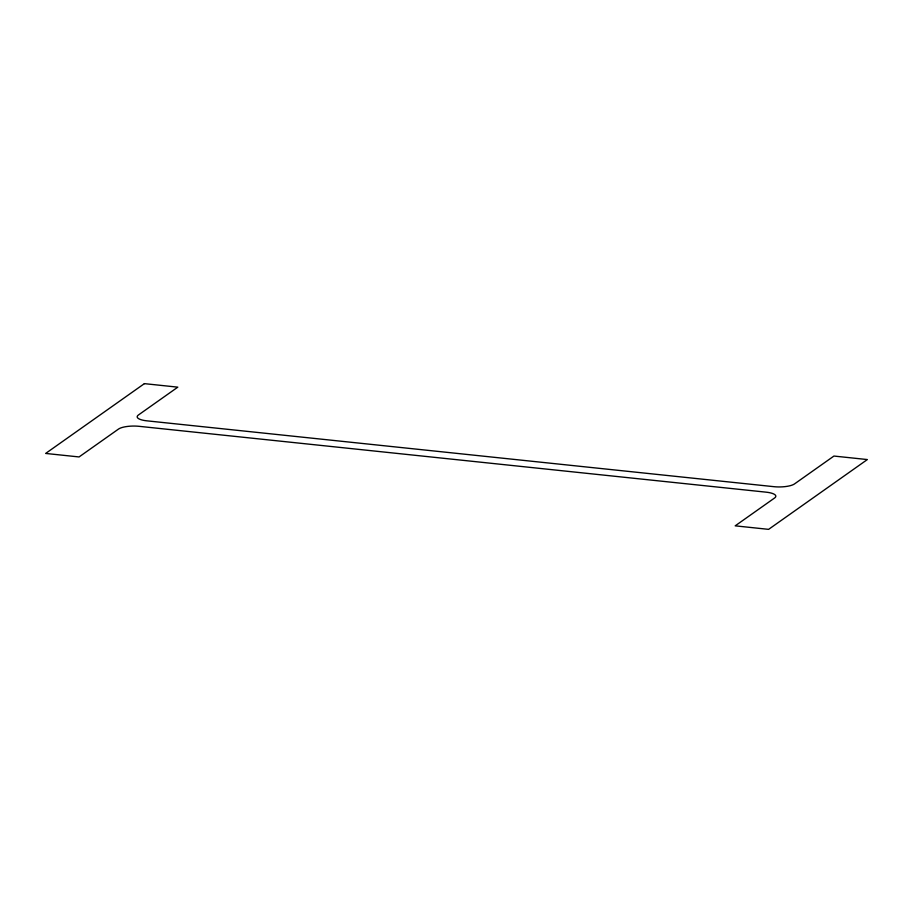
<?xml version="1.0" encoding="UTF-8"?>
<svg xmlns="http://www.w3.org/2000/svg" width="913" height="913" viewBox="0 0 913 913"><rect width="100%" height="100%" fill="white"/><g stroke="black" fill="none" stroke-linecap="round" stroke-linejoin="round"><path stroke-width="1.37" d="M144.391 383.643L45.65 453.441L79.066 456.945L118.496 429.076A15.704 4.542 -1 0 1 139.038 426.314L766.201 492.175A15.704 4.542 -1 0 1 774.623 497.973L735.193 525.842L768.609 529.357L867.35 459.559L833.934 456.055L794.504 483.924A15.704 4.542 -1 0 1 773.962 486.686L146.799 420.825A15.704 4.542 -1 0 1 138.377 415.027L177.807 387.158L144.391 383.643"/></g></svg>
